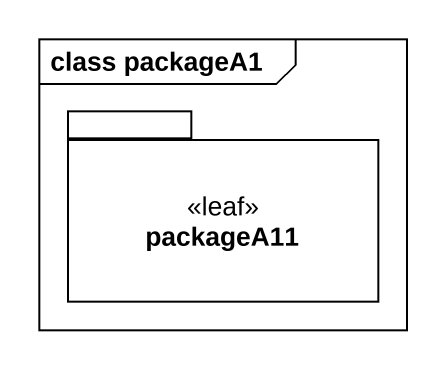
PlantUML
@startuml
mainframe class packageA1
package packageA11 <<leaf>> {
}
@enduml
